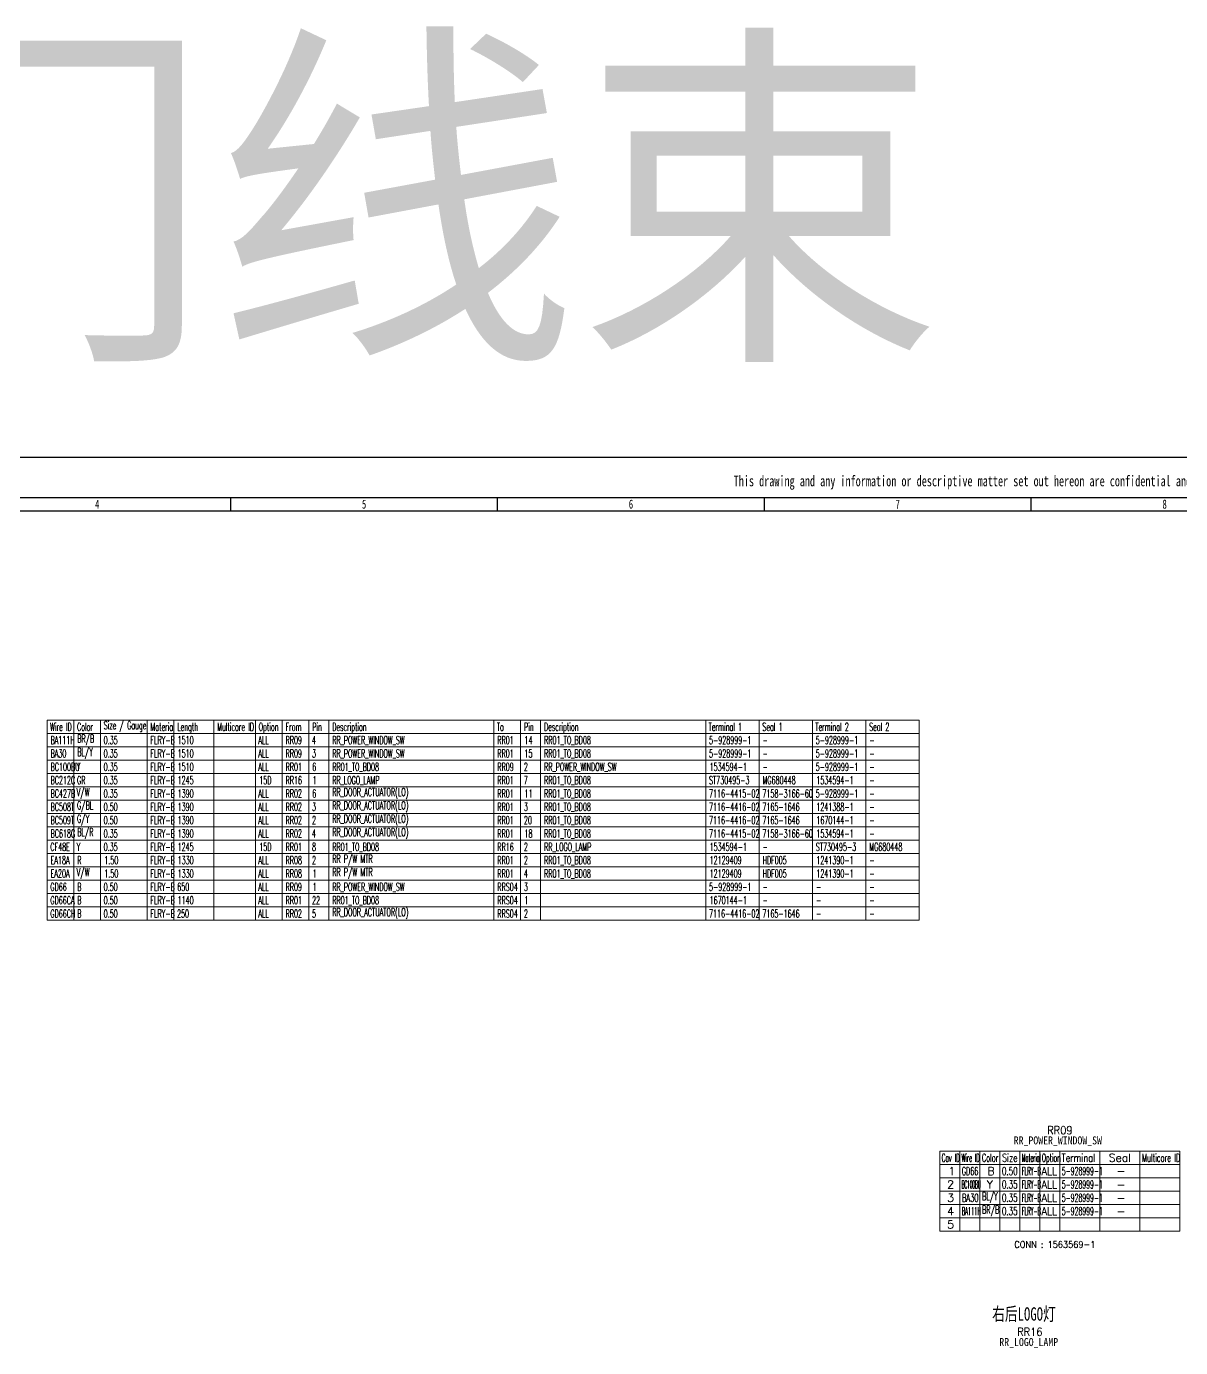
# Model space of a CAD drawing. Header units: inches. Extents: x 47316 to 59086, y 3141 to 11743.
# Drawn here: x 57646 to 58078.5, y 7376.6 to 7871.7 of the extents above; entities that cross this region are included whole.
import ezdxf

# ---------------------------------------------------------------- set-up
doc = ezdxf.new("R2010")
doc.units = ezdxf.units.IN
doc.header["$MEASUREMENT"] = 0
doc.styles.add('MtX_@FangSong_GB2312', font='')
doc.styles.add('MtX_SimSun', font='')
doc.styles.get("Standard").update_dxf_attribs({"font": ''})
doc.styles.get('MtX_@FangSong_GB2312').set_extended_font_data('@FangSong_GB2312')
doc.styles.get('MtX_SimSun').set_extended_font_data('SimSun')
doc.styles.get('Standard').set_extended_font_data('SimSun')

msp = doc.modelspace()

# ---------------------------------------------------------------- linework, layer by layer
at = {"color": 0, "lineweight": -3}
for p, q in [((59085.57, 7710.2), (57302.57, 7710.2)), ((57322.57, 7695.2), (59065.57, 7695.2)), ((57722.57, 7690.2), (57722.57, 7695.2)), ((57822.57, 7690.2), (57822.57, 7695.2)), ((57922.57, 7690.2), (57922.57, 7695.2)), ((58022.57, 7690.2), (58022.57, 7695.2)), ((57322.57, 7690.2), (59065.57, 7690.2))]:
    msp.add_line(p, q, dxfattribs=at)
at = {"color": 0, "linetype": 'Continuous', "lineweight": 15}
for p, q in [((57653.73, 7536.74), (57653.73, 7611.74)), ((57653.73, 7611.74), (57980.58, 7611.74)), ((57663.73, 7536.74), (57663.73, 7611.74)), ((57673.73, 7536.74), (57673.73, 7611.74)), ((57691.2, 7536.74), (57691.2, 7611.74)), ((57701.2, 7536.74), (57701.2, 7611.74)), ((57716.2, 7536.74), (57716.2, 7611.74)), ((57731.8, 7536.74), (57731.8, 7611.74)), ((57741.8, 7536.74), (57741.8, 7611.74)), ((57751.8, 7536.74), (57751.8, 7611.74)), ((57759.3, 7536.74), (57759.3, 7611.74)), ((57821.19, 7536.74), (57821.19, 7611.74)), ((57831.19, 7536.74), (57831.19, 7611.74)), ((57838.69, 7536.74), (57838.69, 7611.74)), ((57900.58, 7536.74), (57900.58, 7611.74)), ((57920.58, 7536.74), (57920.58, 7611.74)), ((57940.58, 7536.74), (57940.58, 7611.74)), ((57960.58, 7536.74), (57960.58, 7611.74)), ((57980.58, 7536.74), (57980.58, 7611.74)), ((57653.73, 7606.74), (57980.58, 7606.74)), ((57653.73, 7601.74), (57980.58, 7601.74)), ((57653.73, 7596.74), (57980.58, 7596.74)), ((57653.73, 7591.74), (57980.58, 7591.74)), ((57653.73, 7586.74), (57980.58, 7586.74)), ((57653.73, 7581.74), (57980.58, 7581.74)), ((57653.73, 7576.74), (57980.58, 7576.74)), ((57653.73, 7571.74), (57980.58, 7571.74)), ((57653.73, 7566.74), (57980.58, 7566.74)), ((57653.73, 7561.74), (57980.58, 7561.74)), ((57653.73, 7556.74), (57980.58, 7556.74)), ((57653.73, 7551.74), (57980.58, 7551.74)), ((57653.73, 7546.74), (57980.58, 7546.74)), ((57653.73, 7541.74), (57980.58, 7541.74)), ((57653.73, 7536.74), (57980.58, 7536.74)), ((57988.29, 7450.26), (58078.29, 7450.26)), ((57988.29, 7445.26), (57988.29, 7450.26)), ((57988.29, 7445.26), (58078.29, 7445.26))]:
    msp.add_line(p, q, dxfattribs=at)
at = {"color": 7, "linetype": 'Continuous', "lineweight": 15}
for p, q in [((57995.79, 7445.26), (57995.79, 7450.26)), ((58003.29, 7445.26), (58003.29, 7450.26)), ((58010.79, 7445.26), (58010.79, 7450.26)), ((58018.29, 7445.26), (58018.29, 7450.26)), ((58025.79, 7445.26), (58025.79, 7450.26)), ((58033.29, 7445.26), (58033.29, 7450.26)), ((58048.29, 7445.26), (58048.29, 7450.26)), ((58063.29, 7445.26), (58063.29, 7450.26)), ((58078.29, 7445.26), (58078.29, 7450.26))]:
    msp.add_line(p, q, dxfattribs=at)
at = {"color": 102, "linetype": 'Continuous', "lineweight": 15}
for p, q in [((57995.79, 7440.26), (57995.79, 7445.26)), ((58003.29, 7440.26), (58003.29, 7445.26)), ((58010.79, 7440.26), (58010.79, 7445.26)), ((58018.29, 7440.26), (58018.29, 7445.26)), ((58025.79, 7440.26), (58025.79, 7445.26)), ((58033.29, 7440.26), (58033.29, 7445.26)), ((58048.29, 7440.26), (58048.29, 7445.26)), ((58063.29, 7440.26), (58063.29, 7445.26)), ((57995.79, 7435.26), (57995.79, 7440.26)), ((58003.29, 7435.26), (58003.29, 7440.26)), ((58010.79, 7435.26), (58010.79, 7440.26)), ((58018.29, 7435.26), (58018.29, 7440.26)), ((58025.79, 7435.26), (58025.79, 7440.26)), ((58033.29, 7435.26), (58033.29, 7440.26)), ((58048.29, 7435.26), (58048.29, 7440.26)), ((58063.29, 7435.26), (58063.29, 7440.26)), ((57995.79, 7430.26), (57995.79, 7435.26)), ((58003.29, 7430.26), (58003.29, 7435.26)), ((58010.79, 7430.26), (58010.79, 7435.26)), ((58018.29, 7430.26), (58018.29, 7435.26)), ((58025.79, 7430.26), (58025.79, 7435.26)), ((58033.29, 7430.26), (58033.29, 7435.26)), ((58048.29, 7430.26), (58048.29, 7435.26)), ((58063.29, 7430.26), (58063.29, 7435.26)), ((57995.79, 7425.26), (57995.79, 7430.26)), ((58003.29, 7425.26), (58003.29, 7430.26)), ((58010.79, 7425.26), (58010.79, 7430.26)), ((58018.29, 7425.26), (58018.29, 7430.26)), ((58025.79, 7425.26), (58025.79, 7430.26)), ((58033.29, 7425.26), (58033.29, 7430.26)), ((58048.29, 7425.26), (58048.29, 7430.26)), ((58063.29, 7425.26), (58063.29, 7430.26)), ((57995.79, 7420.26), (57995.79, 7425.26)), ((58003.29, 7420.26), (58003.29, 7425.26)), ((58010.79, 7420.26), (58010.79, 7425.26)), ((58018.29, 7420.26), (58018.29, 7425.26)), ((58025.79, 7420.26), (58025.79, 7425.26)), ((58033.29, 7420.26), (58033.29, 7425.26)), ((58048.29, 7420.26), (58048.29, 7425.26)), ((58063.29, 7420.26), (58063.29, 7425.26))]:
    msp.add_line(p, q, dxfattribs=at)
at = {"color": 0, "linetype": 'Continuous', "lineweight": 15}
for points in [[(57988.29, 7440.26), (57988.29, 7445.26), (58078.29, 7445.26), (58078.29, 7440.26)], [(57988.29, 7435.26), (57988.29, 7440.26), (58078.29, 7440.26), (58078.29, 7435.26)], [(57988.29, 7430.26), (57988.29, 7435.26), (58078.29, 7435.26), (58078.29, 7430.26)], [(57988.29, 7425.26), (57988.29, 7430.26), (58078.29, 7430.26), (58078.29, 7425.26)], [(57988.29, 7420.26), (57988.29, 7425.26), (58078.29, 7425.26), (58078.29, 7420.26)]]:
    msp.add_lwpolyline(points, close=True, dxfattribs=at)

# ---------------------------------------------------------------- texts
at = {"color": 0, "lineweight": -3, "width": 0.7}
for s, height, style, p in [('This drawing and any information or descriptive matter set out hereon are confidential and copyrighted by Geely Automobile Research Institute, and must not be disclosed, loaned, copied or used for manufacturing, tendering or any other purposes without specific written consent.', 4, 'MtX_@FangSong_GB2312', (57911.03, 7699.38)), ('4', 3.4, 'MtX_SimSun', (57671.72, 7691)), ('5', 3.4, 'MtX_SimSun', (57771.72, 7691)), ('6', 3.4, 'MtX_SimSun', (57871.72, 7691)), ('7', 3.4, 'MtX_SimSun', (57971.71, 7691)), ('8', 3.4, 'MtX_SimSun', (58071.74, 7691)), ('右后LOGO灯', 5, 'MtX_SimSun', (58007.89, 7386.72))]:
    msp.add_text(s, height=height, dxfattribs=dict(at, style=style)).set_placement(p)
at = {"insert": (57307.02, 7856.86), "char_height": 100, "width": 753.3854, "attachment_point": 1}
msp.add_mtext('{\\C2;右后门线束}', dxfattribs=at)
at = {"color": 140, "linetype": 'Continuous', "lineweight": 15, "char_height": 3, "attachment_point": 1}
for s, insert, width in [('\\Fromans.shx;\\W0.5000000000;\\T1.0000000000;\\o\\lWire ID', (57654.87, 7610.74), 8.0714), ('\\Fromans.shx;\\W0.5000000000;\\T1.0000000000;\\o\\lColor', (57664.94, 7610.74), 5.7143), ('\\Fromans.shx;\\W0.5000000000;\\T1.0000000000;\\o\\lSize / Gauge', (57674.94, 7611.31), 15.9286), ('\\Fromans.shx;\\W0.5000000000;\\T1.0000000000;\\o\\lMaterial', (57692.48, 7610.74), 8.6429), ('\\Fromans.shx;\\W0.5000000000;\\T1.0000000000;\\o\\lLength', (57702.48, 7610.74), 7.4286), ('\\Fromans.shx;\\W0.5000000000;\\T1.0000000000;\\o\\lMulticore ID', (57717.48, 7610.74), 13.5), ('\\Fromans.shx;\\W0.5000000000;\\T1.0000000000;\\o\\lOption', (57733.01, 7610.74), 7.0714), ('\\Fromans.shx;\\W0.5000000000;\\T1.0000000000;\\o\\lFrom', (57743.08, 7610.74), 5.7143), ('\\Fromans.shx;\\W0.5000000000;\\T1.0000000000;\\o\\lPin', (57753.08, 7610.74), 3.4286), ('\\Fromans.shx;\\W0.5000000000;\\T1.0000000000;\\o\\lDescription', (57760.58, 7610.74), 12.2857), ('\\Fromans.shx;\\W0.5000000000;\\T1.0000000000;\\o\\lTo', (57822.26, 7610.74), 2.5), ('\\Fromans.shx;\\W0.5000000000;\\T1.0000000000;\\o\\lPin', (57832.47, 7610.74), 3.4286), ('\\Fromans.shx;\\W0.5000000000;\\T1.0000000000;\\o\\lDescription', (57839.97, 7610.74), 12.2857), ('\\Fromans.shx;\\W0.5000000000;\\T1.0000000000;\\o\\lTerminal 1', (57901.65, 7610.74), 12.2857), ('\\Fromans.shx;\\W0.5000000000;\\T1.0000000000;\\o\\lSeal 1', (57921.79, 7610.74), 7.5714), ('\\Fromans.shx;\\W0.5000000000;\\T1.0000000000;\\o\\lTerminal 2', (57941.65, 7610.74), 12.2857), ('\\Fromans.shx;\\W0.5000000000;\\T1.0000000000;\\o\\lSeal 2', (57961.79, 7610.74), 7.5714), ('\\Fromans.shx;\\W1.0000000000;\\T1.0000000000;\\o\\lB', (58006.11, 7444.26), 3), ('\\Fromans.shx;\\W0.3760330579;\\T1.0000000000;\\o\\lFLRY-B', (58019.01, 7444.26), 6.5), ('\\Fromans.shx;\\W0.4622641509;\\T1.0000000000;\\o\\l5-928999-1', (58033.99, 7444.26), 14), ('\\Fromans.shx;\\W1.0000000000;\\T1.0000000000;\\o\\lY', (58005.9, 7439.26), 2.5714), ('\\Fromans.shx;\\W0.3760330579;\\T1.0000000000;\\o\\lFLRY-B', (58019.01, 7439.26), 6.5), ('\\Fromans.shx;\\W0.4622641509;\\T1.0000000000;\\o\\l5-928999-1', (58033.99, 7439.26), 14), ('\\Fromans.shx;\\W0.5833333333;\\T1.0000000000;\\o\\lBL/Y', (58004.13, 7434.83), 6.5), ('\\Fromans.shx;\\W0.3760330579;\\T1.0000000000;\\o\\lFLRY-B', (58019.01, 7434.26), 6.5), ('\\Fromans.shx;\\W0.4622641509;\\T1.0000000000;\\o\\l5-928999-1', (58033.99, 7434.26), 14), ('\\Fromans.shx;\\W0.5352941176;\\T1.0000000000;\\o\\lBR/B', (58004.1, 7429.83), 6.5), ('\\Fromans.shx;\\W0.3760330579;\\T1.0000000000;\\o\\lFLRY-B', (58019.01, 7429.26), 6.5), ('\\Fromans.shx;\\W0.4622641509;\\T1.0000000000;\\o\\l5-928999-1', (58033.99, 7429.26), 14)]:
    msp.add_mtext(s, dxfattribs=dict(at, insert=insert, width=width))
at = {"color": 7, "linetype": 'Continuous', "lineweight": 15, "char_height": 3, "attachment_point": 1}
for s, insert, width in [('\\Fromans.shx;\\W0.5000000000;\\T1.0000000000;\\o\\lBA111H', (57655.01, 7605.74), 8.6429), ('\\Fromans.shx;\\W0.5000000000;\\T1.0000000000;\\o\\lBR/B', (57665.01, 7606.31), 6.0714), ('\\Fromans.shx;\\W0.5000000000;\\T1.0000000000;\\o\\l0.35', (57674.94, 7605.74), 5), ('\\Fromans.shx;\\W0.5000000000;\\T1.0000000000;\\o\\lFLRY-B', (57692.48, 7605.74), 8.6429), ('\\Fromans.shx;\\W0.5000000000;\\T1.0000000000;\\o\\l1510', (57702.63, 7605.74), 5.7143), ('\\Fromans.shx;\\W0.5000000000;\\T1.0000000000;\\o\\lALL', (57732.87, 7605.74), 3.7143), ('\\Fromans.shx;\\W0.5000000000;\\T1.0000000000;\\o\\lRR09', (57743.08, 7605.74), 5.8571), ('\\Fromans.shx;\\W0.5000000000;\\T1.0000000000;\\o\\l4', (57753.01, 7605.74), 1.4286), ('\\Fromans.shx;\\W0.5000000000;\\T1.0000000000;\\o\\lRR_POWER_WINDOW_SW', (57760.58, 7605.74), 27.5714), ('\\Fromans.shx;\\W0.5000000000;\\T1.0000000000;\\o\\lRR01', (57822.47, 7605.74), 5.8571), ('\\Fromans.shx;\\W0.5000000000;\\T1.0000000000;\\o\\l14', (57832.62, 7605.74), 2.8571), ('\\Fromans.shx;\\W0.5000000000;\\T1.0000000000;\\o\\lRR01_TO_BD08', (57839.97, 7605.74), 17.8571), ('\\Fromans.shx;\\W0.5000000000;\\T1.0000000000;\\o\\l5-928999-1', (57901.79, 7605.74), 15.1429), ('\\Fromans.shx;\\W0.5000000000;\\T1.0000000000;\\o\\l5-928999-1', (57941.79, 7605.74), 15.1429), ('\\Fromans.shx;\\W0.5000000000;\\T1.0000000000;\\o\\lBA30', (57655.01, 7600.74), 5.6429), ('\\Fromans.shx;\\W0.5000000000;\\T1.0000000000;\\o\\lBL/Y', (57665.01, 7601.31), 5.5714), ('\\Fromans.shx;\\W0.5000000000;\\T1.0000000000;\\o\\l0.35', (57674.94, 7600.74), 5), ('\\Fromans.shx;\\W0.5000000000;\\T1.0000000000;\\o\\lFLRY-B', (57692.48, 7600.74), 8.6429), ('\\Fromans.shx;\\W0.5000000000;\\T1.0000000000;\\o\\l1510', (57702.63, 7600.74), 5.7143), ('\\Fromans.shx;\\W0.5000000000;\\T1.0000000000;\\o\\lALL', (57732.87, 7600.74), 3.7143), ('\\Fromans.shx;\\W0.5000000000;\\T1.0000000000;\\o\\lRR09', (57743.08, 7600.74), 5.8571), ('\\Fromans.shx;\\W0.5000000000;\\T1.0000000000;\\o\\l3', (57753.01, 7600.74), 1.4286), ('\\Fromans.shx;\\W0.5000000000;\\T1.0000000000;\\o\\lRR_POWER_WINDOW_SW', (57760.58, 7600.74), 27.5714), ('\\Fromans.shx;\\W0.5000000000;\\T1.0000000000;\\o\\lRR01', (57822.47, 7600.74), 5.8571), ('\\Fromans.shx;\\W0.5000000000;\\T1.0000000000;\\o\\l15', (57832.62, 7600.74), 2.8571), ('\\Fromans.shx;\\W0.5000000000;\\T1.0000000000;\\o\\lRR01_TO_BD08', (57839.97, 7600.74), 17.8571), ('\\Fromans.shx;\\W0.5000000000;\\T1.0000000000;\\o\\l5-928999-1', (57901.79, 7600.74), 15.1429), ('\\Fromans.shx;\\W0.5000000000;\\T1.0000000000;\\o\\l-', (57921.86, 7605.74), 1.8571), ('\\Fromans.shx;\\W0.5000000000;\\T1.0000000000;\\o\\l5-928999-1', (57941.79, 7600.74), 15.1429), ('\\Fromans.shx;\\W0.5000000000;\\T1.0000000000;\\o\\l-', (57961.86, 7605.74), 1.8571), ('\\Fromans.shx;\\W0.5000000000;\\T1.0000000000;\\o\\lBC100BU', (57655.01, 7595.74), 10.3571), ('\\Fromans.shx;\\W0.5000000000;\\T1.0000000000;\\o\\lY', (57664.8, 7595.74), 1.2857), ('\\Fromans.shx;\\W0.5000000000;\\T1.0000000000;\\o\\l0.35', (57674.94, 7595.74), 5), ('\\Fromans.shx;\\W0.5000000000;\\T1.0000000000;\\o\\lFLRY-B', (57692.48, 7595.74), 8.6429), ('\\Fromans.shx;\\W0.5000000000;\\T1.0000000000;\\o\\l1510', (57702.63, 7595.74), 5.7143), ('\\Fromans.shx;\\W0.5000000000;\\T1.0000000000;\\o\\lALL', (57732.87, 7595.74), 3.7143), ('\\Fromans.shx;\\W0.5000000000;\\T1.0000000000;\\o\\lRR01', (57743.08, 7595.74), 5.8571), ('\\Fromans.shx;\\W0.5000000000;\\T1.0000000000;\\o\\l6', (57753.08, 7595.74), 1.4286), ('\\Fromans.shx;\\W0.5000000000;\\T1.0000000000;\\o\\lRR01_TO_BD08', (57760.58, 7595.74), 17.8571), ('\\Fromans.shx;\\W0.5000000000;\\T1.0000000000;\\o\\lRR09', (57822.47, 7595.74), 5.8571), ('\\Fromans.shx;\\W0.5000000000;\\T1.0000000000;\\o\\l2', (57832.4, 7595.74), 1.4286), ('\\Fromans.shx;\\W0.5000000000;\\T1.0000000000;\\o\\lRR_POWER_WINDOW_SW', (57839.97, 7595.74), 27.5714), ('\\Fromans.shx;\\W0.5000000000;\\T1.0000000000;\\o\\l1534594-1', (57902.01, 7595.74), 13.2857), ('\\Fromans.shx;\\W0.5000000000;\\T1.0000000000;\\o\\l-', (57921.86, 7600.74), 1.8571), ('\\Fromans.shx;\\W0.5000000000;\\T1.0000000000;\\o\\l5-928999-1', (57941.79, 7595.74), 15.1429), ('\\Fromans.shx;\\W0.5000000000;\\T1.0000000000;\\o\\l-', (57961.86, 7600.74), 1.8571), ('\\Fromans.shx;\\W0.5000000000;\\T1.0000000000;\\o\\lBC212C', (57655.01, 7590.74), 8.7857), ('\\Fromans.shx;\\W0.5000000000;\\T1.0000000000;\\o\\lGR', (57664.94, 7590.74), 3), ('\\Fromans.shx;\\W0.5000000000;\\T1.0000000000;\\o\\l0.35', (57674.94, 7590.74), 5), ('\\Fromans.shx;\\W0.5000000000;\\T1.0000000000;\\o\\lFLRY-B', (57692.48, 7590.74), 8.6429), ('\\Fromans.shx;\\W0.5000000000;\\T1.0000000000;\\o\\l1245', (57702.63, 7590.74), 5.7143), ('\\Fromans.shx;\\W0.5000000000;\\T1.0000000000;\\o\\l15D', (57733.23, 7590.74), 4.3571), ('\\Fromans.shx;\\W0.5000000000;\\T1.0000000000;\\o\\lRR16', (57743.08, 7590.74), 5.8571), ('\\Fromans.shx;\\W0.5000000000;\\T1.0000000000;\\o\\l1', (57753.23, 7590.74), 1.4286), ('\\Fromans.shx;\\W0.5000000000;\\T1.0000000000;\\o\\lRR_LOGO_LAMP', (57760.58, 7590.74), 18), ('\\Fromans.shx;\\W0.5000000000;\\T1.0000000000;\\o\\lRR01', (57822.47, 7590.74), 5.8571), ('\\Fromans.shx;\\W0.5000000000;\\T1.0000000000;\\o\\l7', (57832.4, 7590.74), 1.4286), ('\\Fromans.shx;\\W0.5000000000;\\T1.0000000000;\\o\\lRR01_TO_BD08', (57839.97, 7590.74), 17.8571), ('\\Fromans.shx;\\W0.5000000000;\\T1.0000000000;\\o\\lST730495-3', (57901.79, 7590.74), 14.4286), ('\\Fromans.shx;\\W0.5000000000;\\T1.0000000000;\\o\\l-', (57921.86, 7595.74), 1.8571), ('\\Fromans.shx;\\W0.5000000000;\\T1.0000000000;\\o\\lMG680448', (57921.86, 7590.74), 11.7857), ('\\Fromans.shx;\\W0.5000000000;\\T1.0000000000;\\o\\l1534594-1', (57942.01, 7590.74), 13.2857), ('\\Fromans.shx;\\W0.5000000000;\\T1.0000000000;\\o\\l-', (57961.86, 7595.74), 1.8571), ('\\Fromans.shx;\\W0.5000000000;\\T1.0000000000;\\o\\lBC427B', (57655.01, 7585.74), 8.7857), ('\\Fromans.shx;\\W0.5000000000;\\T1.0000000000;\\o\\lV/W', (57664.8, 7586.31), 4.5714), ('\\Fromans.shx;\\W0.5000000000;\\T1.0000000000;\\o\\l0.35', (57674.94, 7585.74), 5), ('\\Fromans.shx;\\W0.5000000000;\\T1.0000000000;\\o\\lFLRY-B', (57692.48, 7585.74), 8.6429), ('\\Fromans.shx;\\W0.5000000000;\\T1.0000000000;\\o\\l1390', (57702.63, 7585.74), 5.7143), ('\\Fromans.shx;\\W0.5000000000;\\T1.0000000000;\\o\\lALL', (57732.87, 7585.74), 3.7143), ('\\Fromans.shx;\\W0.5000000000;\\T1.0000000000;\\o\\lRR02', (57743.08, 7585.74), 5.8571), ('\\Fromans.shx;\\W0.5000000000;\\T1.0000000000;\\o\\l6', (57753.08, 7585.74), 1.4286), ('\\Fromans.shx;\\W0.5000000000;\\T1.0000000000;\\o\\lRR_DOOR_ACTUATOR(LO)', (57760.58, 7586.31), 28.3571), ('\\Fromans.shx;\\W0.5000000000;\\T1.0000000000;\\o\\lRR01', (57822.47, 7585.74), 5.8571), ('\\Fromans.shx;\\W0.5000000000;\\T1.0000000000;\\o\\l11', (57832.62, 7585.74), 2.8571), ('\\Fromans.shx;\\W0.5000000000;\\T1.0000000000;\\o\\lRR01_TO_BD08', (57839.97, 7585.74), 17.8571), ('\\Fromans.shx;\\W0.5000000000;\\T1.0000000000;\\o\\l7116-4415-02', (57901.79, 7585.74), 18), ('\\Fromans.shx;\\W0.5000000000;\\T1.0000000000;\\o\\l7158-3166-60', (57921.79, 7585.74), 18), ('\\Fromans.shx;\\W0.5000000000;\\T1.0000000000;\\o\\l5-928999-1', (57941.79, 7585.74), 15.1429), ('\\Fromans.shx;\\W0.5000000000;\\T1.0000000000;\\o\\l-', (57961.86, 7590.74), 1.8571), ('\\Fromans.shx;\\W0.5000000000;\\T1.0000000000;\\o\\lBC508T', (57655.01, 7580.74), 8.4286), ('\\Fromans.shx;\\W0.5000000000;\\T1.0000000000;\\o\\lG/BL', (57664.94, 7581.31), 5.7857), ('\\Fromans.shx;\\W0.5000000000;\\T1.0000000000;\\o\\l0.50', (57674.94, 7580.74), 5), ('\\Fromans.shx;\\W0.5000000000;\\T1.0000000000;\\o\\lFLRY-B', (57692.48, 7580.74), 8.6429), ('\\Fromans.shx;\\W0.5000000000;\\T1.0000000000;\\o\\l1390', (57702.63, 7580.74), 5.7143), ('\\Fromans.shx;\\W0.5000000000;\\T1.0000000000;\\o\\lALL', (57732.87, 7580.74), 3.7143), ('\\Fromans.shx;\\W0.5000000000;\\T1.0000000000;\\o\\lRR02', (57743.08, 7580.74), 5.8571), ('\\Fromans.shx;\\W0.5000000000;\\T1.0000000000;\\o\\l3', (57753.01, 7580.74), 1.4286), ('\\Fromans.shx;\\W0.5000000000;\\T1.0000000000;\\o\\lRR_DOOR_ACTUATOR(LO)', (57760.58, 7581.31), 28.3571), ('\\Fromans.shx;\\W0.5000000000;\\T1.0000000000;\\o\\lRR01', (57822.47, 7580.74), 5.8571), ('\\Fromans.shx;\\W0.5000000000;\\T1.0000000000;\\o\\l3', (57832.4, 7580.74), 1.4286), ('\\Fromans.shx;\\W0.5000000000;\\T1.0000000000;\\o\\lRR01_TO_BD08', (57839.97, 7580.74), 17.8571), ('\\Fromans.shx;\\W0.5000000000;\\T1.0000000000;\\o\\l7116-4416-02', (57901.79, 7580.74), 18), ('\\Fromans.shx;\\W0.5000000000;\\T1.0000000000;\\o\\l7165-1646', (57921.79, 7580.74), 13.2857), ('\\Fromans.shx;\\W0.5000000000;\\T1.0000000000;\\o\\l1241388-1', (57942.01, 7580.74), 13.2857), ('\\Fromans.shx;\\W0.5000000000;\\T1.0000000000;\\o\\l-', (57961.86, 7585.74), 1.8571), ('\\Fromans.shx;\\W0.5000000000;\\T1.0000000000;\\o\\lBC509T', (57655.01, 7575.74), 8.4286), ('\\Fromans.shx;\\W0.5000000000;\\T1.0000000000;\\o\\lG/Y', (57664.94, 7576.31), 4.3571), ('\\Fromans.shx;\\W0.5000000000;\\T1.0000000000;\\o\\l0.50', (57674.94, 7575.74), 5), ('\\Fromans.shx;\\W0.5000000000;\\T1.0000000000;\\o\\lFLRY-B', (57692.48, 7575.74), 8.6429), ('\\Fromans.shx;\\W0.5000000000;\\T1.0000000000;\\o\\l1390', (57702.63, 7575.74), 5.7143), ('\\Fromans.shx;\\W0.5000000000;\\T1.0000000000;\\o\\lALL', (57732.87, 7575.74), 3.7143), ('\\Fromans.shx;\\W0.5000000000;\\T1.0000000000;\\o\\lRR02', (57743.08, 7575.74), 5.8571), ('\\Fromans.shx;\\W0.5000000000;\\T1.0000000000;\\o\\l2', (57753.01, 7575.74), 1.4286), ('\\Fromans.shx;\\W0.5000000000;\\T1.0000000000;\\o\\lRR_DOOR_ACTUATOR(LO)', (57760.58, 7576.31), 28.3571), ('\\Fromans.shx;\\W0.5000000000;\\T1.0000000000;\\o\\lRR01', (57822.47, 7575.74), 5.8571), ('\\Fromans.shx;\\W0.5000000000;\\T1.0000000000;\\o\\l20', (57832.4, 7575.74), 2.8571), ('\\Fromans.shx;\\W0.5000000000;\\T1.0000000000;\\o\\lRR01_TO_BD08', (57839.97, 7575.74), 17.8571), ('\\Fromans.shx;\\W0.5000000000;\\T1.0000000000;\\o\\l7116-4416-02', (57901.79, 7575.74), 18), ('\\Fromans.shx;\\W0.5000000000;\\T1.0000000000;\\o\\l7165-1646', (57921.79, 7575.74), 13.2857), ('\\Fromans.shx;\\W0.5000000000;\\T1.0000000000;\\o\\l1670144-1', (57942.01, 7575.74), 13.2857), ('\\Fromans.shx;\\W0.5000000000;\\T1.0000000000;\\o\\l-', (57961.86, 7580.74), 1.8571), ('\\Fromans.shx;\\W0.5000000000;\\T1.0000000000;\\o\\lBC618G', (57655.01, 7570.74), 8.7857), ('\\Fromans.shx;\\W0.5000000000;\\T1.0000000000;\\o\\lBL/R', (57665.01, 7571.31), 5.7857), ('\\Fromans.shx;\\W0.5000000000;\\T1.0000000000;\\o\\l0.35', (57674.94, 7570.74), 5), ('\\Fromans.shx;\\W0.5000000000;\\T1.0000000000;\\o\\lFLRY-B', (57692.48, 7570.74), 8.6429), ('\\Fromans.shx;\\W0.5000000000;\\T1.0000000000;\\o\\l1390', (57702.63, 7570.74), 5.7143), ('\\Fromans.shx;\\W0.5000000000;\\T1.0000000000;\\o\\lALL', (57732.87, 7570.74), 3.7143), ('\\Fromans.shx;\\W0.5000000000;\\T1.0000000000;\\o\\lRR02', (57743.08, 7570.74), 5.8571), ('\\Fromans.shx;\\W0.5000000000;\\T1.0000000000;\\o\\l4', (57753.01, 7570.74), 1.4286), ('\\Fromans.shx;\\W0.5000000000;\\T1.0000000000;\\o\\lRR_DOOR_ACTUATOR(LO)', (57760.58, 7571.31), 28.3571), ('\\Fromans.shx;\\W0.5000000000;\\T1.0000000000;\\o\\lRR01', (57822.47, 7570.74), 5.8571), ('\\Fromans.shx;\\W0.5000000000;\\T1.0000000000;\\o\\l18', (57832.62, 7570.74), 2.8571), ('\\Fromans.shx;\\W0.5000000000;\\T1.0000000000;\\o\\lRR01_TO_BD08', (57839.97, 7570.74), 17.8571), ('\\Fromans.shx;\\W0.5000000000;\\T1.0000000000;\\o\\l7116-4415-02', (57901.79, 7570.74), 18), ('\\Fromans.shx;\\W0.5000000000;\\T1.0000000000;\\o\\l7158-3166-60', (57921.79, 7570.74), 18), ('\\Fromans.shx;\\W0.5000000000;\\T1.0000000000;\\o\\l1534594-1', (57942.01, 7570.74), 13.2857), ('\\Fromans.shx;\\W0.5000000000;\\T1.0000000000;\\o\\l-', (57961.86, 7575.74), 1.8571), ('\\Fromans.shx;\\W0.5000000000;\\T1.0000000000;\\o\\lCF48E', (57654.94, 7565.74), 7), ('\\Fromans.shx;\\W0.5000000000;\\T1.0000000000;\\o\\lY', (57664.8, 7565.74), 1.2857), ('\\Fromans.shx;\\W0.5000000000;\\T1.0000000000;\\o\\l0.35', (57674.94, 7565.74), 5), ('\\Fromans.shx;\\W0.5000000000;\\T1.0000000000;\\o\\lFLRY-B', (57692.48, 7565.74), 8.6429), ('\\Fromans.shx;\\W0.5000000000;\\T1.0000000000;\\o\\l1245', (57702.63, 7565.74), 5.7143), ('\\Fromans.shx;\\W0.5000000000;\\T1.0000000000;\\o\\l15D', (57733.23, 7565.74), 4.3571), ('\\Fromans.shx;\\W0.5000000000;\\T1.0000000000;\\o\\lRR01', (57743.08, 7565.74), 5.8571), ('\\Fromans.shx;\\W0.5000000000;\\T1.0000000000;\\o\\l8', (57753.01, 7565.74), 1.4286), ('\\Fromans.shx;\\W0.5000000000;\\T1.0000000000;\\o\\lRR01_TO_BD08', (57760.58, 7565.74), 17.8571), ('\\Fromans.shx;\\W0.5000000000;\\T1.0000000000;\\o\\lRR16', (57822.47, 7565.74), 5.8571), ('\\Fromans.shx;\\W0.5000000000;\\T1.0000000000;\\o\\l2', (57832.4, 7565.74), 1.4286), ('\\Fromans.shx;\\W0.5000000000;\\T1.0000000000;\\o\\lRR_LOGO_LAMP', (57839.97, 7565.74), 18), ('\\Fromans.shx;\\W0.5000000000;\\T1.0000000000;\\o\\l1534594-1', (57902.01, 7565.74), 13.2857), ('\\Fromans.shx;\\W0.5000000000;\\T1.0000000000;\\o\\lST730495-3', (57941.79, 7565.74), 14.4286), ('\\Fromans.shx;\\W0.5000000000;\\T1.0000000000;\\o\\l-', (57961.86, 7570.74), 1.8571), ('\\Fromans.shx;\\W0.5000000000;\\T1.0000000000;\\o\\lMG680448', (57961.86, 7565.74), 11.7857), ('\\Fromans.shx;\\W0.5000000000;\\T1.0000000000;\\o\\lEA18A', (57655.01, 7560.74), 6.7857), ('\\Fromans.shx;\\W0.5000000000;\\T1.0000000000;\\o\\lR', (57665.01, 7560.74), 1.5), ('\\Fromans.shx;\\W0.5000000000;\\T1.0000000000;\\o\\l1.50', (57675.16, 7560.74), 5), ('\\Fromans.shx;\\W0.5000000000;\\T1.0000000000;\\o\\lFLRY-B', (57692.48, 7560.74), 8.6429), ('\\Fromans.shx;\\W0.5000000000;\\T1.0000000000;\\o\\l1330', (57702.63, 7560.74), 5.7143), ('\\Fromans.shx;\\W0.5000000000;\\T1.0000000000;\\o\\lALL', (57732.87, 7560.74), 3.7143), ('\\Fromans.shx;\\W0.5000000000;\\T1.0000000000;\\o\\lRR08', (57743.08, 7560.74), 5.8571), ('\\Fromans.shx;\\W0.5000000000;\\T1.0000000000;\\o\\l2', (57753.01, 7560.74), 1.4286), ('\\Fromans.shx;\\W0.5000000000;\\T1.0000000000;\\o\\lRR P/W MTR', (57760.58, 7561.31), 15.1429), ('\\Fromans.shx;\\W0.5000000000;\\T1.0000000000;\\o\\lRR01', (57822.47, 7560.74), 5.8571), ('\\Fromans.shx;\\W0.5000000000;\\T1.0000000000;\\o\\l2', (57832.4, 7560.74), 1.4286), ('\\Fromans.shx;\\W0.5000000000;\\T1.0000000000;\\o\\lRR01_TO_BD08', (57839.97, 7560.74), 17.8571), ('\\Fromans.shx;\\W0.5000000000;\\T1.0000000000;\\o\\l12129409', (57902.01, 7560.74), 11.4286), ('\\Fromans.shx;\\W0.5000000000;\\T1.0000000000;\\o\\l-', (57921.86, 7565.74), 1.8571), ('\\Fromans.shx;\\W0.5000000000;\\T1.0000000000;\\o\\lHDF005', (57921.86, 7560.74), 8.6429), ('\\Fromans.shx;\\W0.5000000000;\\T1.0000000000;\\o\\l1241390-1', (57942.01, 7560.74), 13.2857), ('\\Fromans.shx;\\W0.5000000000;\\T1.0000000000;\\o\\lEA20A', (57655.01, 7555.74), 6.7857), ('\\Fromans.shx;\\W0.5000000000;\\T1.0000000000;\\o\\lV/W', (57664.8, 7556.31), 4.5714), ('\\Fromans.shx;\\W0.5000000000;\\T1.0000000000;\\o\\l1.50', (57675.16, 7555.74), 5), ('\\Fromans.shx;\\W0.5000000000;\\T1.0000000000;\\o\\lFLRY-B', (57692.48, 7555.74), 8.6429), ('\\Fromans.shx;\\W0.5000000000;\\T1.0000000000;\\o\\l1330', (57702.63, 7555.74), 5.7143), ('\\Fromans.shx;\\W0.5000000000;\\T1.0000000000;\\o\\lALL', (57732.87, 7555.74), 3.7143), ('\\Fromans.shx;\\W0.5000000000;\\T1.0000000000;\\o\\lRR08', (57743.08, 7555.74), 5.8571), ('\\Fromans.shx;\\W0.5000000000;\\T1.0000000000;\\o\\l1', (57753.23, 7555.74), 1.4286), ('\\Fromans.shx;\\W0.5000000000;\\T1.0000000000;\\o\\lRR P/W MTR', (57760.58, 7556.31), 15.1429), ('\\Fromans.shx;\\W0.5000000000;\\T1.0000000000;\\o\\lRR01', (57822.47, 7555.74), 5.8571), ('\\Fromans.shx;\\W0.5000000000;\\T1.0000000000;\\o\\l4', (57832.4, 7555.74), 1.4286), ('\\Fromans.shx;\\W0.5000000000;\\T1.0000000000;\\o\\lRR01_TO_BD08', (57839.97, 7555.74), 17.8571), ('\\Fromans.shx;\\W0.5000000000;\\T1.0000000000;\\o\\l12129409', (57902.01, 7555.74), 11.4286), ('\\Fromans.shx;\\W0.5000000000;\\T1.0000000000;\\o\\lHDF005', (57921.86, 7555.74), 8.6429), ('\\Fromans.shx;\\W0.5000000000;\\T1.0000000000;\\o\\l1241390-1', (57942.01, 7555.74), 13.2857), ('\\Fromans.shx;\\W0.5000000000;\\T1.0000000000;\\o\\l-', (57961.86, 7560.74), 1.8571), ('\\Fromans.shx;\\W0.5000000000;\\T1.0000000000;\\o\\lGD66', (57654.94, 7550.74), 5.8571), ('\\Fromans.shx;\\W0.5000000000;\\T1.0000000000;\\o\\lB', (57665.01, 7550.74), 1.5), ('\\Fromans.shx;\\W0.5000000000;\\T1.0000000000;\\o\\l0.50', (57674.94, 7550.74), 5), ('\\Fromans.shx;\\W0.5000000000;\\T1.0000000000;\\o\\lFLRY-B', (57692.48, 7550.74), 8.6429), ('\\Fromans.shx;\\W0.5000000000;\\T1.0000000000;\\o\\l650', (57702.48, 7550.74), 4.2857), ('\\Fromans.shx;\\W0.5000000000;\\T1.0000000000;\\o\\lALL', (57732.87, 7550.74), 3.7143), ('\\Fromans.shx;\\W0.5000000000;\\T1.0000000000;\\o\\lRR09', (57743.08, 7550.74), 5.8571), ('\\Fromans.shx;\\W0.5000000000;\\T1.0000000000;\\o\\l1', (57753.23, 7550.74), 1.4286), ('\\Fromans.shx;\\W0.5000000000;\\T1.0000000000;\\o\\lRR_POWER_WINDOW_SW', (57760.58, 7550.74), 27.5714), ('\\Fromans.shx;\\W0.5000000000;\\T1.0000000000;\\o\\lRRS04', (57822.47, 7550.74), 7.2857), ('\\Fromans.shx;\\W0.5000000000;\\T1.0000000000;\\o\\l3', (57832.4, 7550.74), 1.4286), ('\\Fromans.shx;\\W0.5000000000;\\T1.0000000000;\\o\\l5-928999-1', (57901.79, 7550.74), 15.1429), ('\\Fromans.shx;\\W0.5000000000;\\T1.0000000000;\\o\\l-', (57961.86, 7555.74), 1.8571), ('\\Fromans.shx;\\W0.5000000000;\\T1.0000000000;\\o\\lGD66CA', (57654.94, 7545.74), 8.6429), ('\\Fromans.shx;\\W0.5000000000;\\T1.0000000000;\\o\\lB', (57665.01, 7545.74), 1.5), ('\\Fromans.shx;\\W0.5000000000;\\T1.0000000000;\\o\\l0.50', (57674.94, 7545.74), 5), ('\\Fromans.shx;\\W0.5000000000;\\T1.0000000000;\\o\\lFLRY-B', (57692.48, 7545.74), 8.6429), ('\\Fromans.shx;\\W0.5000000000;\\T1.0000000000;\\o\\l1140', (57702.63, 7545.74), 5.7143), ('\\Fromans.shx;\\W0.5000000000;\\T1.0000000000;\\o\\lALL', (57732.87, 7545.74), 3.7143), ('\\Fromans.shx;\\W0.5000000000;\\T1.0000000000;\\o\\lRR01', (57743.08, 7545.74), 5.8571), ('\\Fromans.shx;\\W0.5000000000;\\T1.0000000000;\\o\\l22', (57753.01, 7545.74), 2.8571), ('\\Fromans.shx;\\W0.5000000000;\\T1.0000000000;\\o\\lRR01_TO_BD08', (57760.58, 7545.74), 17.8571), ('\\Fromans.shx;\\W0.5000000000;\\T1.0000000000;\\o\\lRRS04', (57822.47, 7545.74), 7.2857), ('\\Fromans.shx;\\W0.5000000000;\\T1.0000000000;\\o\\l1', (57832.62, 7545.74), 1.4286), ('\\Fromans.shx;\\W0.5000000000;\\T1.0000000000;\\o\\l1670144-1', (57902.01, 7545.74), 13.2857), ('\\Fromans.shx;\\W0.5000000000;\\T1.0000000000;\\o\\l-', (57921.86, 7550.74), 1.8571), ('\\Fromans.shx;\\W0.5000000000;\\T1.0000000000;\\o\\l-', (57941.86, 7550.74), 1.8571), ('\\Fromans.shx;\\W0.5000000000;\\T1.0000000000;\\o\\l-', (57961.86, 7550.74), 1.8571), ('\\Fromans.shx;\\W0.5000000000;\\T1.0000000000;\\o\\lGD66CH', (57654.94, 7540.74), 8.9286), ('\\Fromans.shx;\\W0.5000000000;\\T1.0000000000;\\o\\lB', (57665.01, 7540.74), 1.5), ('\\Fromans.shx;\\W0.5000000000;\\T1.0000000000;\\o\\l0.50', (57674.94, 7540.74), 5), ('\\Fromans.shx;\\W0.5000000000;\\T1.0000000000;\\o\\lFLRY-B', (57692.48, 7540.74), 8.6429), ('\\Fromans.shx;\\W0.5000000000;\\T1.0000000000;\\o\\l250', (57702.41, 7540.74), 4.2857), ('\\Fromans.shx;\\W0.5000000000;\\T1.0000000000;\\o\\lALL', (57732.87, 7540.74), 3.7143), ('\\Fromans.shx;\\W0.5000000000;\\T1.0000000000;\\o\\lRR02', (57743.08, 7540.74), 5.8571), ('\\Fromans.shx;\\W0.5000000000;\\T1.0000000000;\\o\\l5', (57753.01, 7540.74), 1.4286), ('\\Fromans.shx;\\W0.5000000000;\\T1.0000000000;\\o\\lRR_DOOR_ACTUATOR(LO)', (57760.58, 7541.31), 28.3571), ('\\Fromans.shx;\\W0.5000000000;\\T1.0000000000;\\o\\lRRS04', (57822.47, 7540.74), 7.2857), ('\\Fromans.shx;\\W0.5000000000;\\T1.0000000000;\\o\\l2', (57832.4, 7540.74), 1.4286), ('\\Fromans.shx;\\W0.5000000000;\\T1.0000000000;\\o\\l7116-4416-02', (57901.79, 7540.74), 18), ('\\Fromans.shx;\\W0.5000000000;\\T1.0000000000;\\o\\l7165-1646', (57921.79, 7540.74), 13.2857), ('\\Fromans.shx;\\W0.5000000000;\\T1.0000000000;\\o\\l-', (57921.86, 7545.74), 1.8571), ('\\Fromans.shx;\\W0.5000000000;\\T1.0000000000;\\o\\l-', (57941.86, 7545.74), 1.8571), ('\\Fromans.shx;\\W0.5000000000;\\T1.0000000000;\\o\\l-', (57961.86, 7545.74), 1.8571), ('\\Fromans.shx;\\W0.5000000000;\\T1.0000000000;\\o\\l-', (57941.86, 7540.74), 1.8571), ('\\Fromans.shx;\\W0.5000000000;\\T1.0000000000;\\o\\l-', (57961.86, 7540.74), 1.8571), ('\\Fromans.shx;\\W0.4292452830;\\T1.0000000000;\\o\\lCav ID', (57988.98, 7449.26), 6.5), ('\\Fromans.shx;\\W0.4026548673;\\T1.0000000000;\\o\\lWire ID', (57996.41, 7449.26), 6.5), ('\\Fromans.shx;\\W0.5687500000;\\T1.0000000000;\\o\\lColor', (58004.04, 7449.26), 6.5), ('\\Fromans.shx;\\W0.7222222222;\\T1.0000000000;\\o\\lSize', (58011.6, 7449.26), 6.5), ('\\Fromans.shx;\\W0.3760330579;\\T1.0000000000;\\o\\lMaterial', (58019.01, 7449.26), 6.5), ('\\Fromans.shx;\\W0.4595959596;\\T1.0000000000;\\o\\lOption', (58026.49, 7449.26), 6.5), ('\\Fromans.shx;\\W0.7480916031;\\T1.0000000000;\\o\\lTerminal', (58033.9, 7449.26), 14), ('\\Fromans.shx;\\W1.0000000000;\\T1.0000000000;\\o\\lSeal', (58051.58, 7449.26), 9.2857), ('\\Fromans.shx;\\W0.5185185185;\\T1.0000000000;\\o\\lMulticore ID', (58064.09, 7449.26), 14), ('\\Fromans.shx;\\W1.0000000000;\\T1.0000000000;\\o\\l1', (57991.47, 7444.26), 2.8571), ('\\Fromans.shx;\\W1.0000000000;\\T1.0000000000;\\o\\l2', (57991.04, 7439.26), 2.8571), ('\\Fromans.shx;\\W1.0000000000;\\T1.0000000000;\\o\\l3', (57991.04, 7434.26), 2.8571), ('\\Fromans.shx;\\W1.0000000000;\\T1.0000000000;\\o\\l4', (57991.04, 7429.26), 2.8571), ('\\Fromans.shx;\\W1.0000000000;\\T1.0000000000;\\o\\l5', (57991.04, 7424.26), 2.8571)]:
    msp.add_mtext(s, dxfattribs=dict(at, insert=insert, width=width))
at = {"color": 6, "linetype": 'Continuous', "lineweight": 20, "char_height": 3, "attachment_point": 1}
for s, insert, width in [('\\Fromans.shx;\\W0.9000000000;\\T1.0000000000;\\o\\lRR09', (58028.54, 7459.57), 10.5429), ('\\f黑体|b0|i0|c1|p0;\\W0.9000000000;\\T1.0000000000;\\o\\lRR_POWER_WINDOW_SW', (58015.98, 7455.76), 34.9483), ('\\Fromans.shx;\\W0.9000000000;\\T1.0000000000;\\o\\lRR16', (58017.3, 7384.02), 10.5429), ('\\f黑体|b0|i0|c1|p0;\\W0.9000000000;\\T1.0000000000;\\o\\lRR_LOGO_LAMP', (58010.58, 7380.2), 23.2989)]:
    msp.add_mtext(s, dxfattribs=dict(at, insert=insert, width=width))
at = {"color": 21, "linetype": 'Continuous', "lineweight": 15, "char_height": 3, "attachment_point": 1}
for s, insert, width in [('\\Fromans.shx;\\W0.5548780488;\\T1.0000000000;\\o\\lGD66', (57996.53, 7444.26), 6.5), ('\\Fromans.shx;\\W0.6500000000;\\T1.0000000000;\\o\\l0.50', (58011.57, 7444.26), 6.5), ('\\Fromans.shx;\\W0.8750000000;\\T1.0000000000;\\o\\lALL', (58026.42, 7444.26), 6.5), ('\\Fromans.shx;\\W1.0000000000;\\T1.0000000000;\\o\\l-', (58054.51, 7444.26), 3.7143), ('\\Fromans.shx;\\W0.3137931034;\\T1.0000000000;\\o\\lBC100BU', (57996.47, 7439.26), 6.5), ('\\Fromans.shx;\\W0.6500000000;\\T1.0000000000;\\o\\l0.35', (58011.57, 7439.26), 6.5), ('\\Fromans.shx;\\W0.8750000000;\\T1.0000000000;\\o\\lALL', (58026.42, 7439.26), 6.5), ('\\Fromans.shx;\\W1.0000000000;\\T1.0000000000;\\o\\l-', (58054.51, 7439.26), 3.7143), ('\\Fromans.shx;\\W0.5759493671;\\T1.0000000000;\\o\\lBA30', (57996.62, 7434.26), 6.5), ('\\Fromans.shx;\\W0.6500000000;\\T1.0000000000;\\o\\l0.35', (58011.57, 7434.26), 6.5), ('\\Fromans.shx;\\W0.8750000000;\\T1.0000000000;\\o\\lALL', (58026.42, 7434.26), 6.5), ('\\Fromans.shx;\\W1.0000000000;\\T1.0000000000;\\o\\l-', (58054.51, 7434.26), 3.7143), ('\\Fromans.shx;\\W0.3760330579;\\T1.0000000000;\\o\\lBA111H', (57996.51, 7429.26), 6.5), ('\\Fromans.shx;\\W0.6500000000;\\T1.0000000000;\\o\\l0.35', (58011.57, 7429.26), 6.5), ('\\Fromans.shx;\\W0.8750000000;\\T1.0000000000;\\o\\lALL', (58026.42, 7429.26), 6.5), ('\\Fromans.shx;\\W1.0000000000;\\T1.0000000000;\\o\\l-', (58054.51, 7429.26), 3.7143)]:
    msp.add_mtext(s, dxfattribs=dict(at, insert=insert, width=width))
at = {"color": 42, "linetype": 'Continuous', "lineweight": 15, "insert": (58016.2, 7416.51), "char_height": 2.5, "width": 34.8214, "attachment_point": 1}
msp.add_mtext('\\Fromans.shx;\\W0.9000000000;\\T1.0000000000;\\o\\lCONN : 1563569-1', dxfattribs=at)

doc.saveas('drawing.dxf')
